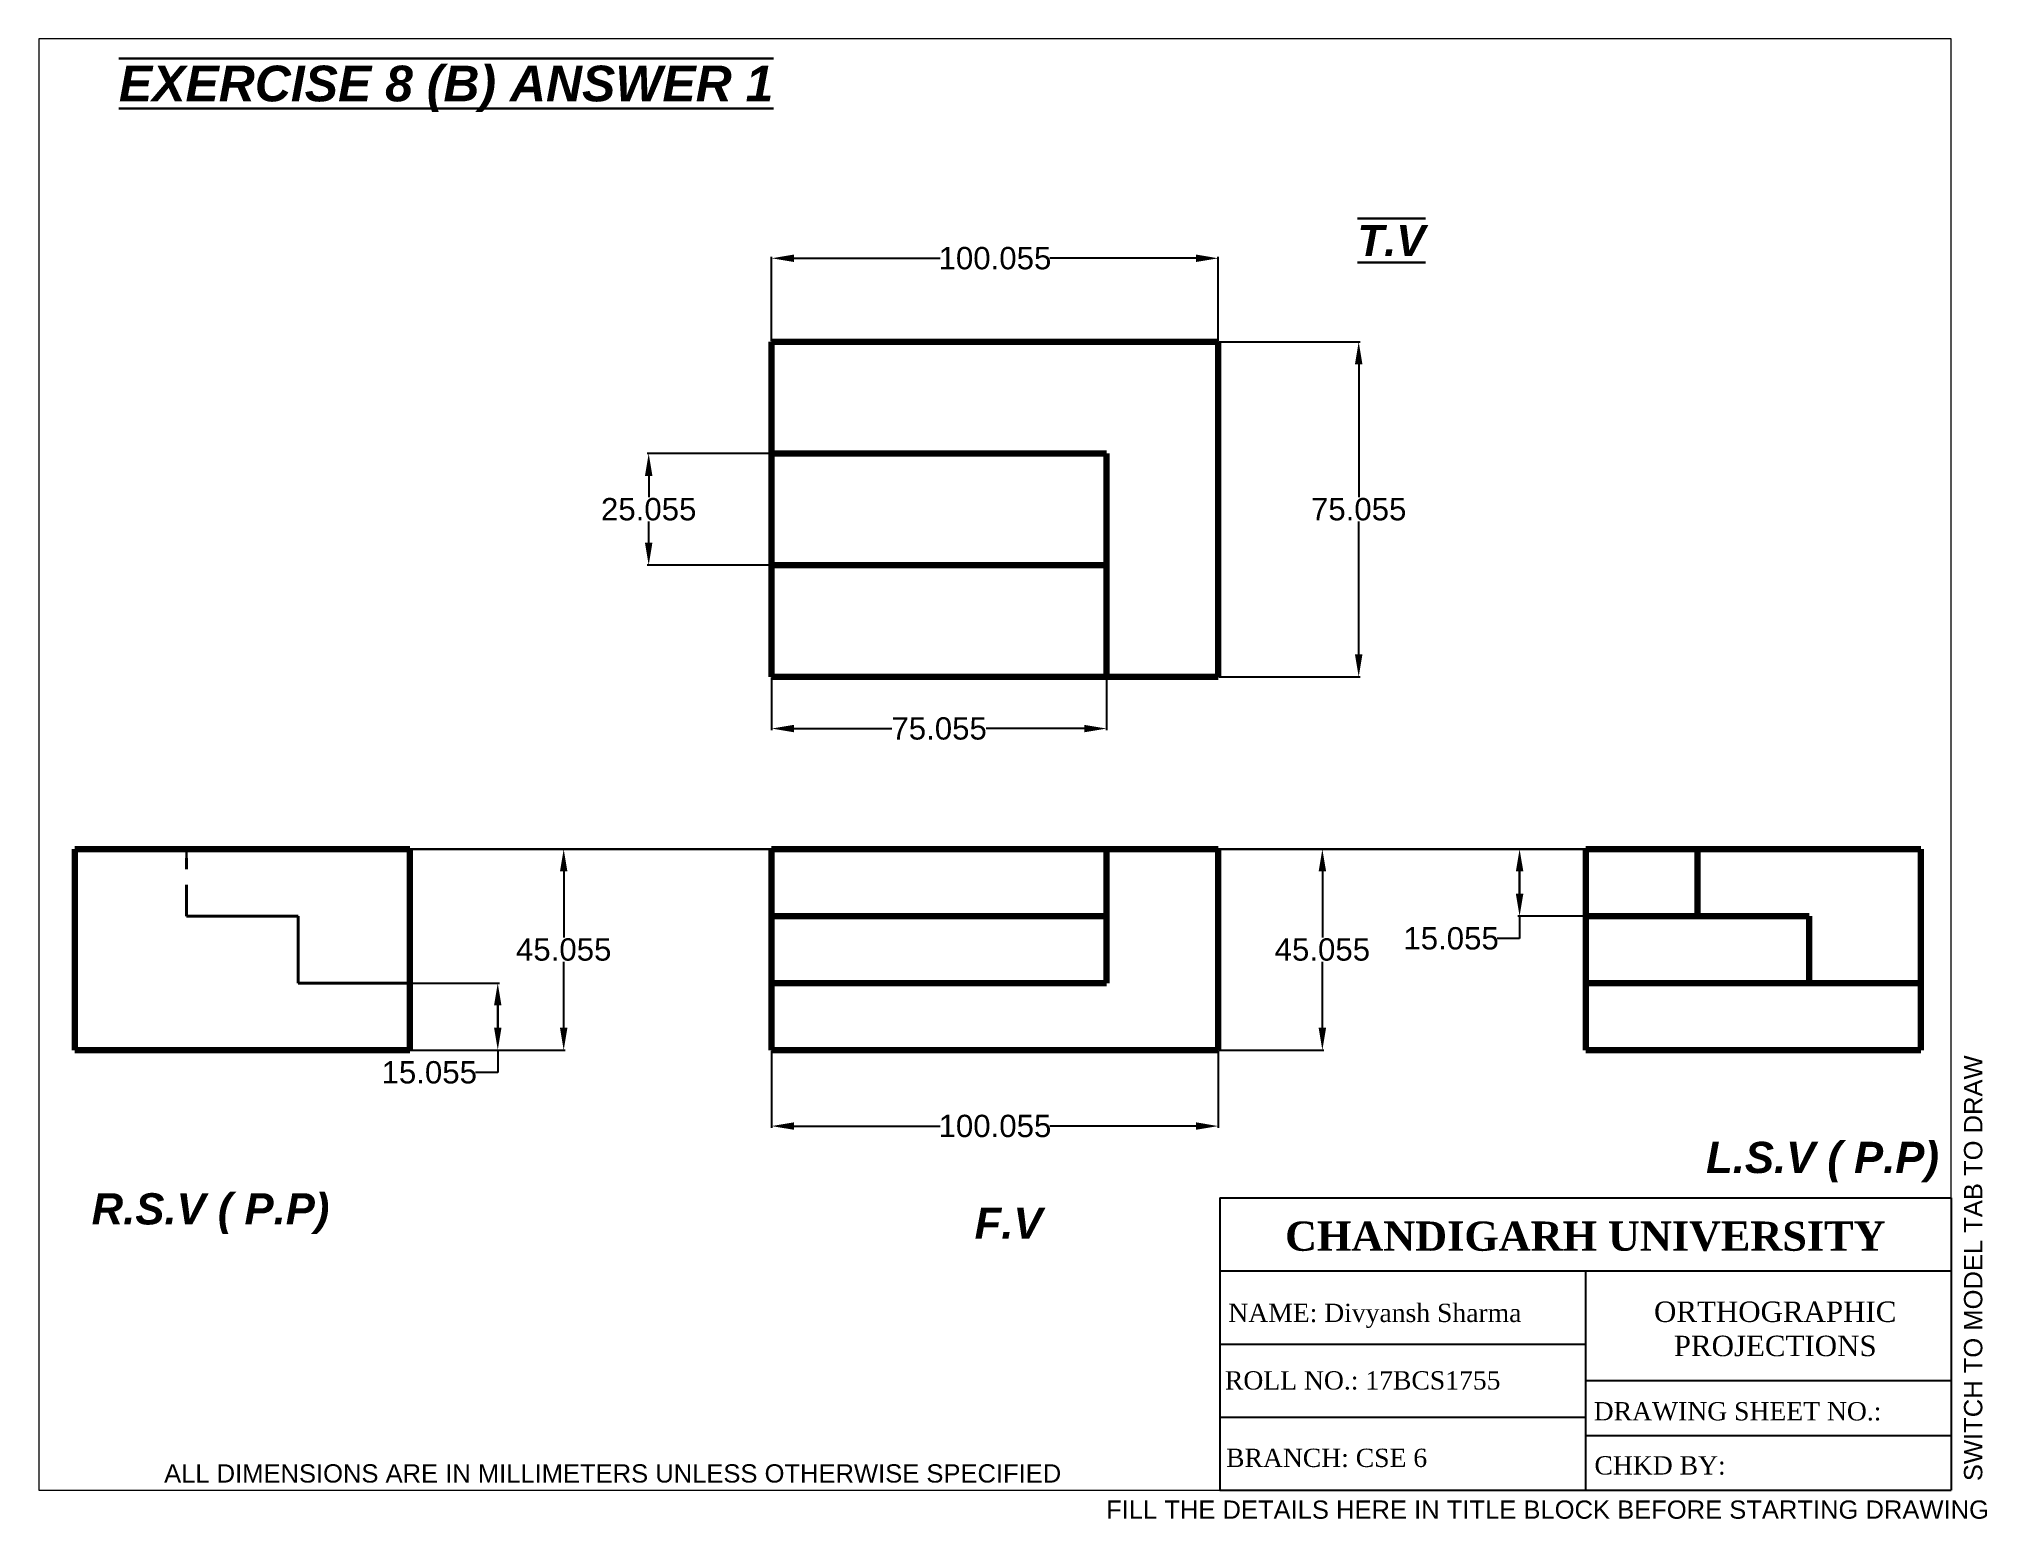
# Paper-space layout 'Layout1' of a CAD drawing. Header units: millimetres. Extents: x 0 to 266, y -4 to 198.
# The model-space entities are those that its viewports show. They can reach past a viewport. Long polylines and large blocks are cut down to what shows.
import ezdxf

# ---------------------------------------------------------------- set-up
doc = ezdxf.new("R2010")
doc.units = ezdxf.units.MM
doc.header["$PDMODE"] = 32
doc.linetypes.add('ACAD_ISO08W100', pattern=[36, 24, -3, 6, -3])
doc.linetypes.add('HIDDENX2', pattern=[19.05, 12.7, -6.35])
doc.layers.add('Comments', color=10, linetype='Continuous', lineweight=13, plot=False)
doc.layers.add('thick continuous', color=7, linetype='Continuous', lineweight=30)
doc.styles.get("Standard").update_dxf_attribs({"font": 'arial.ttf'})
doc.dimstyles.get("Standard").update_dxf_attribs({"dimscale": 2, "dimtxt": 2.5, "dimasz": 2.5, "dimexe": 0.18, "dimexo": 0.0625, "dimgap": 0.09, "dimtad": 0, "dimtih": 1, "dimtoh": 1, "dimdec": 1, "dimzin": 0, "dimdsep": 46, "dimtxsty": 'Standard', "dimcen": 0.09, "dimadec": 0, "dimazin": 0, "dimtfac": 1, "dimtdec": 1, "dimtofl": 0, "dimtmove": 0, "dimatfit": 3, "dimfxl": 1, "dimtolj": 1, "dimtzin": 0, "dimarcsym": 0})

# ---------------------------------------------------------------- blocks, each defined once
blk = doc.blocks.new('*D0')
at = {"layer": 'Defpoints', "color": 0}
for p in [(253.56, 90.45), (253.56, 15.45), (285, 15.45)]:
    blk.add_point(p, dxfattribs=at)
at = {"layer": 'thick continuous', "color": 0, "lineweight": -2}
for p, q in [((253.68, 90.45), (285.36, 90.45)), ((285, 85.45), (285, 55.69)), ((285, 20.45), (285, 50.22)), ((253.68, 15.45), (285.36, 15.45))]:
    blk.add_line(p, q, dxfattribs=at)
at = {"layer": 'thick continuous', "color": 0}
for points in [[(285.84, 85.45), (284.17, 85.45), (285, 90.45)], [(284.17, 20.45), (285.84, 20.45), (285, 15.45)]]:
    blk.add_solid(points, dxfattribs=at)
at = {"layer": 'thick continuous', "color": 0, "insert": (285, 52.95), "char_height": 5, "attachment_point": 5}
blk.add_mtext('\\A1;75.055', dxfattribs=at)
blk = doc.blocks.new('*D1')
at = {"layer": 'Defpoints', "color": 0}
for p in [(153.56, 65.45), (126.03, 40.45), (153.56, 40.45)]:
    blk.add_point(p, dxfattribs=at)
at = {"layer": 'thick continuous', "color": 0, "lineweight": -2}
for p, q in [((153.43, 65.45), (125.67, 65.45)), ((126.03, 60.45), (126.03, 55.69)), ((126.03, 45.45), (126.03, 50.22)), ((153.43, 40.45), (125.67, 40.45))]:
    blk.add_line(p, q, dxfattribs=at)
at = {"layer": 'thick continuous', "color": 0}
for points in [[(126.86, 60.45), (125.2, 60.45), (126.03, 65.45)], [(125.2, 45.45), (126.86, 45.45), (126.03, 40.45)]]:
    blk.add_solid(points, dxfattribs=at)
at = {"layer": 'thick continuous', "color": 0, "insert": (126.03, 52.95), "char_height": 5, "attachment_point": 5}
blk.add_mtext('\\A1;25.055', dxfattribs=at)
blk = doc.blocks.new('*D2')
at = {"layer": 'Defpoints', "color": 0}
for p in [(153.56, 15.45), (228.56, 15.45), (228.56, 3.86)]:
    blk.add_point(p, dxfattribs=at)
at = {"layer": 'thick continuous', "color": 0, "lineweight": -2}
for p, q in [((153.56, 15.33), (153.56, 3.5)), ((228.56, 15.33), (228.56, 3.5)), ((158.56, 3.86), (180.5, 3.86)), ((223.56, 3.86), (201.61, 3.86))]:
    blk.add_line(p, q, dxfattribs=at)
at = {"layer": 'thick continuous', "color": 0}
for points in [[(158.56, 4.69), (158.56, 3.03), (153.56, 3.86)], [(223.56, 3.03), (223.56, 4.69), (228.56, 3.86)]]:
    blk.add_solid(points, dxfattribs=at)
at = {"layer": 'thick continuous', "color": 0, "insert": (191.06, 3.86), "char_height": 5, "attachment_point": 5}
blk.add_mtext('\\A1;75.055', dxfattribs=at)
blk = doc.blocks.new('*D3')
at = {"layer": 'Defpoints', "color": 0}
for p in [(253.56, 109.16), (153.56, 90.45), (253.56, 90.45)]:
    blk.add_point(p, dxfattribs=at)
at = {"layer": 'thick continuous', "color": 0, "lineweight": -2}
for p, q in [((153.56, 90.58), (153.56, 109.52)), ((158.56, 109.16), (191.27, 109.16)), ((248.56, 109.16), (215.84, 109.16)), ((253.56, 90.58), (253.56, 109.52))]:
    blk.add_line(p, q, dxfattribs=at)
at = {"layer": 'thick continuous', "color": 0}
for points in [[(158.56, 110), (158.56, 108.33), (153.56, 109.16)], [(248.56, 108.33), (248.56, 110), (253.56, 109.16)]]:
    blk.add_solid(points, dxfattribs=at)
at = {"layer": 'thick continuous', "color": 0, "insert": (203.56, 109.16), "char_height": 5, "attachment_point": 5}
blk.add_mtext('\\A1;100.055', dxfattribs=at)
blk = doc.blocks.new('*D4')
at = {"layer": 'Defpoints', "color": 0}
for p in [(72.53, -53.14), (72.53, -68.14), (92.24, -68.14)]:
    blk.add_point(p, dxfattribs=at)
at = {"layer": 'thick continuous', "color": 0, "lineweight": -2}
for p, q in [((72.65, -53.14), (92.6, -53.14)), ((92.24, -58.14), (92.24, -63.14)), ((92.24, -63.14), (92.24, -58.14)), ((72.65, -68.14), (92.6, -68.14)), ((92.24, -68.14), (92.24, -73.14)), ((92.24, -73.14), (87.24, -73.14))]:
    blk.add_line(p, q, dxfattribs=at)
at = {"layer": 'thick continuous', "color": 0}
for points in [[(93.07, -58.14), (91.41, -58.14), (92.24, -53.14)], [(91.41, -63.14), (93.07, -63.14), (92.24, -68.14)]]:
    blk.add_solid(points, dxfattribs=at)
at = {"layer": 'thick continuous', "color": 0, "insert": (76.9, -73.14), "char_height": 5, "attachment_point": 5}
blk.add_mtext('\\A1;15.055', dxfattribs=at)
blk = doc.blocks.new('*D5')
at = {"layer": 'Defpoints', "color": 0}
for p in [(153.56, -68.14), (253.56, -68.14), (153.56, -85.15)]:
    blk.add_point(p, dxfattribs=at)
at = {"layer": 'thick continuous', "color": 0, "lineweight": -2}
for p, q in [((153.56, -68.27), (153.56, -85.51)), ((253.56, -68.27), (253.56, -85.51)), ((158.56, -85.15), (191.27, -85.15)), ((248.56, -85.15), (215.84, -85.15))]:
    blk.add_line(p, q, dxfattribs=at)
at = {"layer": 'thick continuous', "color": 0}
for points in [[(158.56, -84.31), (158.56, -85.98), (153.56, -85.15)], [(248.56, -85.98), (248.56, -84.31), (253.56, -85.15)]]:
    blk.add_solid(points, dxfattribs=at)
at = {"layer": 'thick continuous', "color": 0, "insert": (203.56, -85.15), "char_height": 5, "attachment_point": 5}
blk.add_mtext('\\A1;100.055', dxfattribs=at)
blk = doc.blocks.new('*D6')
at = {"layer": 'Defpoints', "color": 0}
for p in [(253.56, -23.14), (253.56, -68.14), (276.87, -68.14)]:
    blk.add_point(p, dxfattribs=at)
at = {"layer": 'thick continuous', "color": 0, "lineweight": -2}
for p, q in [((253.68, -23.14), (277.23, -23.14)), ((276.87, -28.14), (276.87, -42.91)), ((276.87, -63.14), (276.87, -48.38)), ((253.68, -68.14), (277.23, -68.14))]:
    blk.add_line(p, q, dxfattribs=at)
at = {"layer": 'thick continuous', "color": 0}
for points in [[(277.71, -28.14), (276.04, -28.14), (276.87, -23.14)], [(276.04, -63.14), (277.71, -63.14), (276.87, -68.14)]]:
    blk.add_solid(points, dxfattribs=at)
at = {"layer": 'thick continuous', "color": 0, "insert": (276.87, -45.64), "char_height": 5, "attachment_point": 5}
blk.add_mtext('\\A1;45.055', dxfattribs=at)
blk = doc.blocks.new('*D7')
at = {"layer": 'Defpoints', "color": 0}
for p in [(335.87, -23.14), (321.03, -38.14), (337.59, -38.14)]:
    blk.add_point(p, dxfattribs=at)
at = {"layer": 'thick continuous', "color": 0, "lineweight": -2}
for p, q in [((335.75, -23.14), (320.67, -23.14)), ((321.03, -28.14), (321.03, -33.14)), ((321.03, -33.14), (321.03, -28.14)), ((337.47, -38.14), (320.67, -38.14)), ((321.03, -38.14), (321.03, -43.14)), ((321.03, -43.14), (316.03, -43.14))]:
    blk.add_line(p, q, dxfattribs=at)
at = {"layer": 'thick continuous', "color": 0}
for points in [[(321.87, -28.14), (320.2, -28.14), (321.03, -23.14)], [(320.2, -33.14), (321.87, -33.14), (321.03, -38.14)]]:
    blk.add_solid(points, dxfattribs=at)
at = {"layer": 'thick continuous', "color": 0, "insert": (305.69, -43.14), "char_height": 5, "attachment_point": 5}
blk.add_mtext('\\A1;15.055', dxfattribs=at)
blk = doc.blocks.new('*D8')
at = {"layer": 'Defpoints', "color": 0}
for p in [(72.53, -23.14), (72.53, -68.14), (107, -68.14)]:
    blk.add_point(p, dxfattribs=at)
at = {"layer": 'thick continuous', "color": 0, "lineweight": -2}
for p, q in [((72.65, -23.14), (107.36, -23.14)), ((107, -28.14), (107, -42.91)), ((107, -63.14), (107, -48.38)), ((72.65, -68.14), (107.36, -68.14))]:
    blk.add_line(p, q, dxfattribs=at)
at = {"layer": 'thick continuous', "color": 0}
for points in [[(107.83, -28.14), (106.17, -28.14), (107, -23.14)], [(106.17, -63.14), (107.83, -63.14), (107, -68.14)]]:
    blk.add_solid(points, dxfattribs=at)
at = {"layer": 'thick continuous', "color": 0, "insert": (107, -45.64), "char_height": 5, "attachment_point": 5}
blk.add_mtext('\\A1;45.055', dxfattribs=at)

msp = doc.modelspace()

# ---------------------------------------------------------------- linework, layer by layer
at = {"layer": 'thick continuous'}
for p, q in [((153.56, 90.45), (153.56, 15.45)), ((153.56, 90.45), (153.56, 65.45)), ((253.56, 90.45), (253.56, 15.45)), ((228.56, 65.45), (228.56, 40.45)), ((-2.47, -23.14), (410.87, -23.14)), ((-2.47, -23.14), (22.53, -23.14)), ((22.53, -23.14), (22.53, -25.14)), ((253.56, -23.14), (228.56, -23.14)), ((335.87, -23.14), (360.87, -23.14)), ((72.53, -68.14), (-2.47, -68.14)), ((253.56, -68.14), (153.56, -68.14))]:
    msp.add_line(p, q, dxfattribs=at)
at = {"layer": 'thick continuous', "lineweight": 100}
for p, q in [((253.56, 90.45), (153.56, 90.45)), ((153.56, 90.45), (153.56, 15.45)), ((253.56, 15.45), (253.56, 90.45)), ((153.56, 65.45), (228.56, 65.45)), ((228.56, 65.45), (228.56, 15.45)), ((228.56, 40.45), (153.56, 40.45)), ((153.56, 15.45), (253.56, 15.45)), ((72.53, -23.14), (-2.47, -23.14)), ((-2.47, -23.14), (-2.47, -68.14)), ((72.53, -68.14), (72.53, -23.14)), ((153.56, -23.14), (253.56, -23.14)), ((153.56, -68.14), (153.56, -23.14)), ((153.56, -23.14), (153.56, -68.14)), ((228.56, -23.14), (228.56, -53.14)), ((228.56, -23.14), (228.56, -53.14)), ((253.56, -23.14), (253.56, -68.14)), ((253.56, -23.14), (253.56, -68.14)), ((335.87, -23.14), (335.87, -68.14)), ((410.87, -23.14), (335.87, -23.14)), ((360.87, -23.14), (360.87, -38.14)), ((410.87, -68.14), (410.87, -23.14)), ((228.56, -38.14), (153.56, -38.14)), ((228.56, -38.14), (153.56, -38.14)), ((228.56, -53.14), (228.56, -38.14)), ((385.87, -38.14), (335.87, -38.14)), ((360.87, -38.14), (385.87, -38.14)), ((385.87, -38.14), (385.87, -53.14)), ((153.56, -68.14), (153.56, -53.14)), ((153.56, -53.14), (228.56, -53.14)), ((228.56, -53.14), (153.56, -53.14)), ((410.87, -53.14), (335.87, -53.14)), ((385.87, -53.14), (410.87, -53.14)), ((-2.47, -68.14), (72.53, -68.14)), ((253.56, -68.14), (153.56, -68.14)), ((410.87, -68.14), (335.87, -68.14)), ((335.87, -68.14), (410.87, -68.14))]:
    msp.add_line(p, q, dxfattribs=at)
at = {"layer": 'thick continuous', "lineweight": 40}
for p, q in [((22.53, -25.14), (22.53, -27.61)), ((22.53, -38.14), (22.53, -31.14))]:
    msp.add_line(p, q, dxfattribs=at)
at = {"layer": 'thick continuous', "linetype": 'HIDDENX2', "lineweight": 40}
for p, q in [((22.53, -38.14), (47.53, -38.14)), ((47.53, -38.14), (47.53, -53.14)), ((47.53, -53.14), (72.53, -53.14))]:
    msp.add_line(p, q, dxfattribs=at)

# ---------------------------------------------------------------- texts
at = {"layer": 'thick continuous', "attachment_point": 1}
for s, width, heights, insert, char_height in [('{\\fArial|b1|i1|c0|p34;\\L\\OEXERCISE 8 (B) ANSWER 1 }', 221.8034, [1.81], (7.41, 152.3), 8), ('{\\fArial|b1|i1|c0|p34;\\L\\OT.V}', 83.3572, [0], (284.72, 116.65), 7), ('{\\fArial|b1|i1|c0|p34;L.S.V ( P.P)}', 83.3572, [0], (362.78, -88.67), 7), ('{\\fArial|b1|i1|c0|p34;R.S.V ( P.P)}', 83.3572, [0], (1.3, -100.18), 7), ('{\\fArial|b1|i1|c0|p34;F.V}', 83.3572, [0], (199, -103.39), 7)]:
    msp.add_mtext_dynamic_manual_height_columns(s, width=width, gutter_width=12.5, heights=heights, dxfattribs=dict(at, insert=insert, char_height=char_height))

# ---------------------------------------------------------------- dimensions: what is measured, and where the dimension line sits
at = {"layer": 'thick continuous'}
for base, p1, p2, text, picture, middle in [((253.56, 109.16), (153.56, 90.45), (253.56, 90.45), '100.055', '*D3', (203.56, 109.16)), ((228.56, 3.86), (153.56, 15.45), (228.56, 15.45), '75.055', '*D2', (191.06, 3.86)), ((153.56, -85.15), (253.56, -68.14), (153.56, -68.14), '100.055', '*D5', (203.56, -85.15))]:
    dim = msp.add_linear_dim(base=base, p1=p1, p2=p2, text=text, dimstyle='Standard', override={"dimpost": '29'}, dxfattribs=at)
    dim.commit()
    dim.dimension.update_dxf_attribs({"geometry": picture, "text_midpoint": middle})
for base, p1, p2, text, picture, middle in [((285, 15.45), (253.56, 90.45), (253.56, 15.45), '75.055', '*D0', (285, 52.95)), ((107, -68.14), (72.53, -23.14), (72.53, -68.14), '45.055', '*D8', (107, -45.64)), ((276.87, -68.14), (253.56, -23.14), (253.56, -68.14), '45.055', '*D6', (276.87, -45.64)), ((321.03, -38.14), (335.87, -23.14), (337.59, -38.14), '15.055', '*D7', (305.69, -43.14)), ((92.24, -68.14), (72.53, -53.14), (72.53, -68.14), '15.055', '*D4', (76.9, -73.14))]:
    dim = msp.add_linear_dim(base=base, p1=p1, p2=p2, angle=90, text=text, dimstyle='Standard', override={"dimpost": '29'}, dxfattribs=at)
    dim.commit()
    dim.dimension.update_dxf_attribs({"geometry": picture, "text_midpoint": middle})
dim = msp.add_linear_dim(base=(126.03, 40.45), p1=(153.56, 65.45), p2=(153.56, 40.45), angle=90, text='25.055', dimstyle='Standard', override={"dimpost": '29'}, dxfattribs=at)
dim.commit()
dim.dimension.update_dxf_attribs({"geometry": '*D1', "text_midpoint": (126.03, 52.95), "dimtype": 160})

psp = doc.layouts.get("Layout1")

# ---------------------------------------------------------------- linework, layer by layer
for p, q in [((161.41, 40), (261.41, 40)), ((161.41, 40), (161.41, 0)), ((261.41, 40), (261.41, 0)), ((161.41, 30), (261.41, 30)), ((161.41, 30), (194.27, 30)), ((211.41, 30), (211.41, 0)), ((161.41, 20), (211.41, 20)), ((211.41, 15), (261.41, 15)), ((161.41, 10), (211.41, 10)), ((211.41, 7.5), (261.41, 7.5)), ((161.41, 0), (261.41, 0))]:
    psp.add_line(p, q)

# ---------------------------------------------------------------- texts
at = {"attachment_point": 1}
for s, width, insert, char_height in [('\\pxqc;{\\fTimes New Roman|b1|i0|c0|p18;CHANDIGARH UNIVERSITY}', 80.8177, (170.98, 36.75), 4), ('\\pxqc;{\\fTimes New Roman|b0|i0|c0|p18;ORTHOGRAPHIC PROJECTIONS}', 46.4985, (214.1, 25.81), 2.8)]:
    psp.add_mtext_dynamic_manual_height_columns(s, width=width, gutter_width=40, heights=[0], dxfattribs=dict(at, insert=insert, char_height=char_height))
at = {"linetype": 'ACAD_ISO08W100', "lineweight": 100, "char_height": 2.5, "attachment_point": 1}
for s, width, gutter_width, insert in [('{\\fTimes New Roman|b0|i0|c0|p18;NAME: Divyansh Sharma}', 45.3199, 45.32, (162.59, 25.51)), ('{\\fTimes New Roman|b0|i0|c0|p18;ROLL NO.: 17BCS1755}', 45.3199, 45.32, (162.13, 16.28)), ('{\\fTimes New Roman|b0|i0|c0|p18;DRAWING SHEET NO.:}', 45.3199, 25, (212.54, 12.06)), ('{\\fTimes New Roman|b0|i0|c0|p18;BRANCH: CSE 6}', 45.3199, 25, (162.28, 5.69)), ('{\\fTimes New Roman|b0|i0|c0|p18;CHKD BY: }', 47.9779, 25, (212.64, 4.66))]:
    psp.add_mtext_dynamic_manual_height_columns(s, width=width, gutter_width=gutter_width, heights=[0], dxfattribs=dict(at, insert=insert))
at = {"layer": 'Comments'}
psp.add_text('SWITCH TO MODEL TAB TO DRAW', height=2.5, rotation=90, dxfattribs=at).set_placement((265.66, 1.26))
psp.add_text('FILL THE DETAILS HERE IN TITLE BLOCK BEFORE STARTING DRAWING', height=2.5, dxfattribs=at).set_placement((145.88, -3.89))
at = {"layer": 'thick continuous'}
psp.add_text('ALL DIMENSIONS ARE IN MILLIMETERS UNLESS OTHERWISE SPECIFIED', height=2.5, dxfattribs=at).set_placement((17.11, 1.06))

# ---------------------------------------------------------------- viewports
psp.add_viewport(center=(130.71, 99.21), size=(261.41, 198.4125), view_center_point=(203.6, -4.21), view_height=324.9787, dxfattribs=at)

doc.saveas('drawing.dxf')
